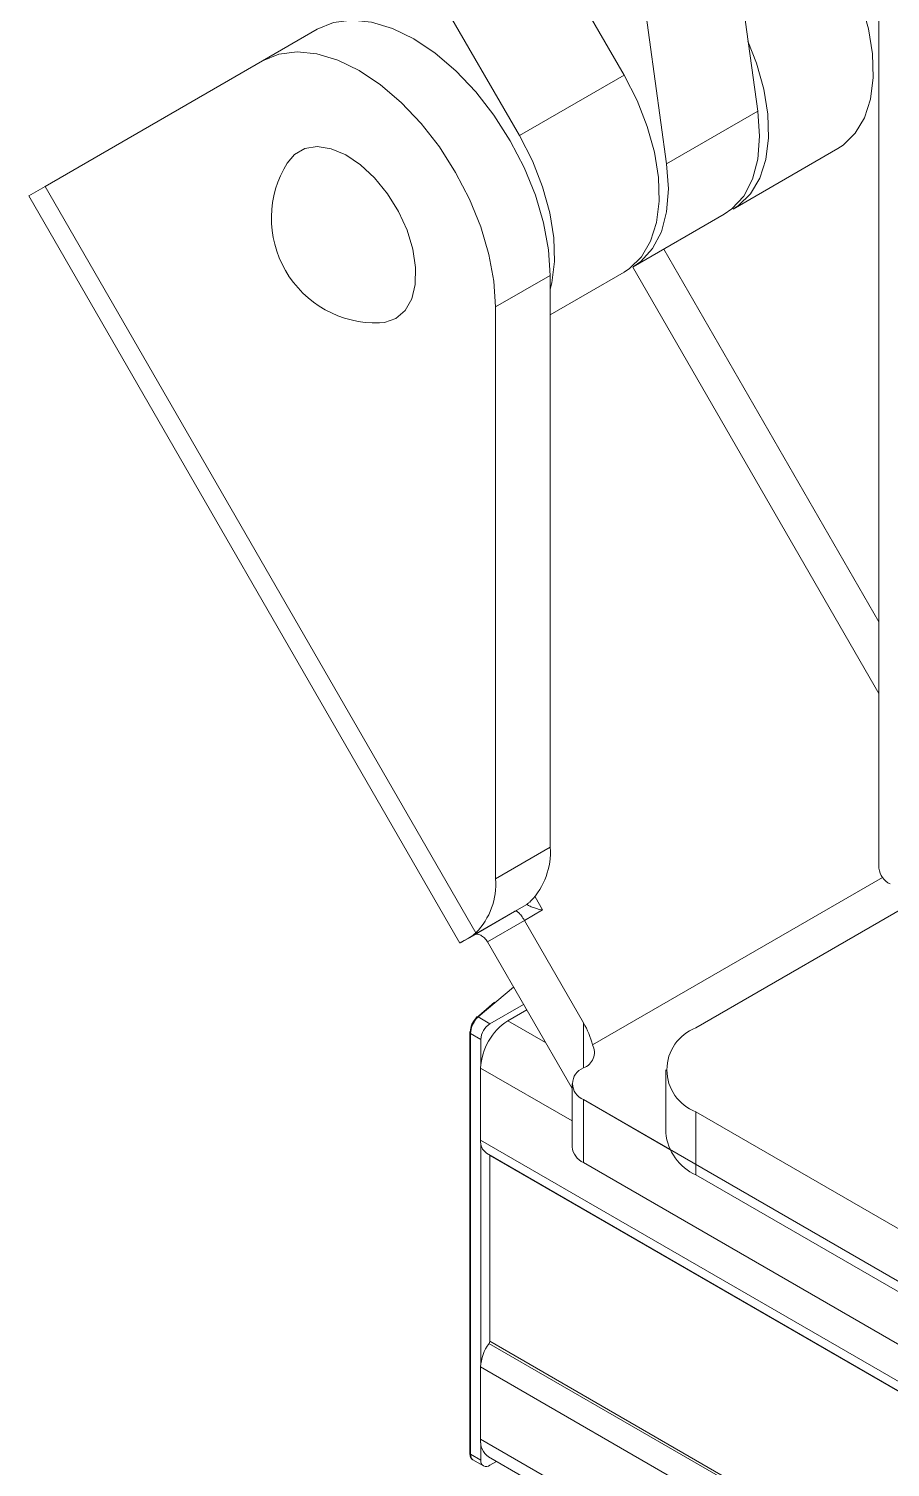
# Model space of a CAD drawing. Extents: x -976302 to -776254, y 5665 to 231437.
# Drawn here: x -792164 to -791827, y 81369 to 81932 of the extents above; entities that cross this region are included whole.
import ezdxf

# ---------------------------------------------------------------- set-up
doc = ezdxf.new("R2010")
doc.units = 0
doc.header["$LTSCALE"] = 1000
doc.header["$MEASUREMENT"] = 0

msp = doc.modelspace()

# ---------------------------------------------------------------- linework, layer by layer
at = {"linetype": 'Continuous', "lineweight": 15}
for p, q in [((-791831.24, 82836.2), (-791831.24, 81603.5)), ((-791831.24, 82836.2), (-791831.24, 81603.5)), ((-791878.63, 81899.31), (-791896.07, 82025.21)), ((-791878.63, 81899.31), (-791896.07, 82025.21)), ((-792046.66, 82019.49), (-791971.81, 81889.84)), ((-792046.66, 82019.49), (-791971.81, 81889.84)), ((-791993.16, 82021.32), (-791930.89, 81913.46)), ((-791993.16, 82021.32), (-791930.89, 81913.46)), ((-791914.22, 81878.77), (-791931.65, 82004.67)), ((-791914.22, 81878.77), (-791931.65, 82004.67)), ((-792072.2, 81919.04), (-792050.85, 81931.36)), ((-792072.2, 81919.04), (-792050.85, 81931.36)), ((-792157.21, 81869.94), (-792072.2, 81919.04)), ((-792157.21, 81869.94), (-792072.2, 81919.04)), ((-791930.89, 81913.46), (-791971.81, 81889.84)), ((-791930.89, 81913.46), (-791971.81, 81889.84)), ((-791878.63, 81899.31), (-791914.22, 81878.77)), ((-791878.63, 81899.31), (-791914.22, 81878.77)), ((-791888.19, 81861.11), (-791847.27, 81884.74)), ((-791888.19, 81861.11), (-791847.27, 81884.74)), ((-792157.21, 81869.94), (-792163.61, 81866.25)), ((-792157.21, 81869.94), (-792163.61, 81866.25)), ((-792163.61, 81866.25), (-791995.03, 81574.26)), ((-792163.61, 81866.25), (-791995.03, 81574.26)), ((-792157.21, 81869.94), (-791988.79, 81578.24)), ((-792157.21, 81869.94), (-791988.79, 81578.24)), ((-791927.33, 81838.52), (-791891.75, 81859.06)), ((-791927.33, 81838.52), (-791891.75, 81859.06)), ((-791915.33, 81845.44), (-791831.24, 81699.78)), ((-791915.33, 81845.44), (-791831.24, 81699.78)), ((-791831.24, 81671.72), (-791927.48, 81838.43)), ((-791831.24, 81671.72), (-791927.48, 81838.43)), ((-791981.08, 81822.85), (-791959.73, 81835.18)), ((-791981.08, 81822.85), (-791959.73, 81835.18)), ((-791959.73, 81819.81), (-791930.89, 81836.46)), ((-791959.73, 81819.81), (-791930.89, 81836.46)), ((-791959.73, 81835.18), (-791959.73, 81611.66)), ((-791959.73, 81835.18), (-791959.73, 81611.66)), ((-791981.08, 81822.85), (-791981.08, 81599.34)), ((-791981.08, 81822.85), (-791981.08, 81599.34)), ((-791981.08, 81599.34), (-791959.73, 81611.66)), ((-791981.08, 81599.34), (-791959.73, 81611.66)), ((-791943.18, 81534.47), (-791829.87, 81599.88)), ((-791943.18, 81534.47), (-791829.87, 81599.88)), ((-791965.69, 81592.34), (-791962.7, 81587.17)), ((-791965.69, 81592.34), (-791962.7, 81587.17)), ((-791816.12, 81591.16), (-791902.78, 81541.14)), ((-791816.12, 81591.16), (-791902.78, 81541.14)), ((-791991.21, 81576.47), (-791973.71, 81586.57)), ((-791991.21, 81576.47), (-791973.71, 81586.57)), ((-791989.5, 81577.45), (-791973.71, 81586.57)), ((-791989.5, 81577.45), (-791973.71, 81586.57)), ((-791973.71, 81586.57), (-791968.88, 81589.36)), ((-791973.71, 81586.57), (-791968.88, 81589.36)), ((-791962.7, 81587.17), (-791969.82, 81583.06)), ((-791962.7, 81587.17), (-791969.82, 81583.06)), ((-791969.79, 81583.02), (-791984.25, 81574.67)), ((-791969.79, 81583.02), (-791984.25, 81574.67)), ((-791946.75, 81543.11), (-791969.79, 81583.02)), ((-791946.75, 81543.11), (-791969.79, 81583.02)), ((-791984.25, 81574.67), (-791951.17, 81517.38)), ((-791984.25, 81574.67), (-791951.17, 81517.38)), ((-791987.91, 81545.38), (-791974.05, 81557.01)), ((-791987.91, 81545.38), (-791974.05, 81557.01)), ((-791981.51, 81551.11), (-791988.75, 81544.87)), ((-791981.51, 81551.11), (-791988.75, 81544.87)), ((-791983.3, 81542.71), (-791987.91, 81545.38)), ((-791983.3, 81542.71), (-791987.91, 81545.38)), ((-791983.3, 81542.71), (-791970.18, 81550.29)), ((-791983.3, 81542.71), (-791970.18, 81550.29)), ((-791968.93, 81548.13), (-791976.26, 81543.9)), ((-791968.93, 81548.13), (-791976.26, 81543.9)), ((-791991.15, 81539.27), (-791991.15, 81374.91)), ((-791991.15, 81539.27), (-791991.15, 81374.91)), ((-791961.6, 81535.44), (-791976.26, 81543.9)), ((-791961.6, 81535.44), (-791976.26, 81543.9)), ((-791946.75, 81525.43), (-791946.75, 81543.11)), ((-791946.75, 81525.43), (-791946.75, 81543.11)), ((-791990.85, 81538.86), (-791986.86, 81536.55)), ((-791990.85, 81374.5), (-791990.85, 81538.86)), ((-791990.85, 81538.86), (-791986.86, 81536.55)), ((-791990.85, 81374.5), (-791990.85, 81538.86)), ((-791986.86, 81536.55), (-791986.86, 81526.96)), ((-791986.86, 81536.55), (-791986.86, 81526.96)), ((-791986.94, 81525.41), (-791986.94, 81497.21)), ((-791951.17, 81504.76), (-791986.94, 81525.41)), ((-791986.94, 81525.41), (-791986.94, 81497.21)), ((-791951.17, 81504.76), (-791986.94, 81525.41)), ((-791914.57, 81524.7), (-791914.57, 81500.05)), ((-791914.57, 81524.7), (-791914.57, 81500.05)), ((-791951.17, 81519.27), (-791951.17, 81494.61)), ((-791951.17, 81519.27), (-791951.17, 81494.61)), ((-791946.75, 81513.11), (-791760.45, 81405.56)), ((-791946.75, 81513.11), (-791946.75, 81488.45)), ((-791946.75, 81513.11), (-791913.01, 81493.62)), ((-791946.75, 81513.11), (-791946.75, 81488.45)), ((-791946.75, 81513.11), (-791760.45, 81405.56)), ((-791946.75, 81513.11), (-791946.75, 81488.45)), ((-791946.75, 81513.11), (-791913.01, 81493.62)), ((-791946.75, 81513.11), (-791946.75, 81488.45)), ((-791902.78, 81508.27), (-791767.57, 81430.21)), ((-791902.78, 81508.27), (-791902.78, 81483.61)), ((-791902.78, 81508.27), (-791767.57, 81430.21)), ((-791902.78, 81508.27), (-791902.78, 81483.61)), ((-788428.62, 79443.04), (-791986.94, 81497.21)), ((-788428.62, 79443.04), (-791986.94, 81497.21)), ((-791986.86, 81495.97), (-791986.86, 81409.9)), ((-791986.86, 81495.97), (-791986.86, 81409.9)), ((-791984.64, 81492.14), (-788428.54, 79439.24)), ((-791984.64, 81492.14), (-788428.54, 79439.24)), ((-791983.38, 81491.25), (-791983.38, 81418.63)), ((-788428.54, 79439.09), (-791983.38, 81491.25)), ((-791983.38, 81491.25), (-791983.38, 81418.63)), ((-788428.54, 79439.09), (-791983.38, 81491.25)), ((-791760.45, 81380.9), (-791946.75, 81488.45)), ((-791760.45, 81380.9), (-791946.75, 81488.45)), ((-791760.45, 81380.9), (-791946.75, 81488.45)), ((-791760.45, 81380.9), (-791946.75, 81488.45)), ((-791902.78, 81483.61), (-791767.57, 81405.56)), ((-791902.78, 81483.61), (-791767.57, 81405.56)), ((-788428.54, 79365.45), (-791983.68, 81417.79)), ((-788428.54, 79365.45), (-791983.68, 81417.79)), ((-788428.54, 79366.46), (-791983.38, 81418.63)), ((-788428.54, 79366.46), (-791983.38, 81418.63)), ((-788428.62, 79354.39), (-791986.94, 81408.56)), ((-791986.94, 81408.56), (-791986.94, 81380.36)), ((-788428.62, 79354.39), (-791986.94, 81408.56)), ((-791986.94, 81408.56), (-791986.94, 81380.36)), ((-788428.62, 79326.19), (-791986.94, 81380.36)), ((-788428.62, 79326.19), (-791986.94, 81380.36)), ((-791986.86, 81378.9), (-791986.86, 81372.19)), ((-791986.86, 81378.9), (-791986.86, 81372.19)), ((-791986.86, 81372.19), (-791990.85, 81374.5)), ((-791986.86, 81372.19), (-791990.85, 81374.5)), ((-791990, 81372.3), (-791985.82, 81369.89)), ((-791990, 81372.3), (-791985.82, 81369.89)), ((-791983.81, 81373.45), (-788428.54, 79321.04)), ((-791983.81, 81373.45), (-788428.54, 79321.04)), ((-791983.3, 81370.14), (-791980.68, 81371.65)), ((-791983.3, 81370.14), (-791980.68, 81371.65))]:
    msp.add_line(p, q, dxfattribs=at)
at = {"linetype": 'Continuous', "lineweight": 15, "flags": 128}
for points in [[(-791847.27, 81961.73), (-791842.18, 81951.85), (-791838.17, 81941.71), (-791835.34, 81931.58), (-791833.78, 81921.76), (-791833.52, 81912.52), (-791834.58, 81904.12), (-791836.92, 81896.79), (-791840.48, 81890.73), (-791845.16, 81886.12), (-791847.27, 81884.74)], [(-791847.27, 81961.73), (-791842.18, 81951.85), (-791838.17, 81941.71), (-791835.34, 81931.58), (-791833.78, 81921.76), (-791833.52, 81912.52), (-791834.58, 81904.12), (-791836.92, 81896.79), (-791840.48, 81890.73), (-791845.16, 81886.12), (-791847.27, 81884.74)], [(-792050.85, 81931.36), (-792044.48, 81933.97), (-792037.34, 81934.9), (-792029.6, 81934.13), (-792021.45, 81931.69), (-792013.1, 81927.63), (-792004.75, 81922.05), (-791996.61, 81915.09), (-791988.87, 81906.92), (-791981.73, 81897.74), (-791975.36, 81887.79), (-791969.92, 81877.29), (-791965.55, 81866.52), (-791962.34, 81855.73), (-791960.39, 81845.2), (-791959.73, 81835.18)], [(-792050.85, 81931.36), (-792044.48, 81933.97), (-792037.34, 81934.9), (-792029.6, 81934.13), (-792021.45, 81931.69), (-792013.1, 81927.63), (-792004.75, 81922.05), (-791996.61, 81915.09), (-791988.87, 81906.92), (-791981.73, 81897.74), (-791975.36, 81887.79), (-791969.92, 81877.29), (-791965.55, 81866.52), (-791962.34, 81855.73), (-791960.39, 81845.2), (-791959.73, 81835.18)], [(-792072.2, 81919.04), (-792065.83, 81921.64), (-792058.69, 81922.57), (-792050.95, 81921.81), (-792042.8, 81919.36), (-792034.45, 81915.3), (-792026.1, 81909.72), (-792017.96, 81902.76), (-792010.22, 81894.6), (-792003.08, 81885.42), (-791996.71, 81875.46), (-791991.27, 81864.97), (-791986.9, 81854.19), (-791983.69, 81843.41), (-791981.74, 81832.87), (-791981.08, 81822.85)], [(-792072.2, 81919.04), (-792065.83, 81921.64), (-792058.69, 81922.57), (-792050.95, 81921.81), (-792042.8, 81919.36), (-792034.45, 81915.3), (-792026.1, 81909.72), (-792017.96, 81902.76), (-792010.22, 81894.6), (-792003.08, 81885.42), (-791996.71, 81875.46), (-791991.27, 81864.97), (-791986.9, 81854.19), (-791983.69, 81843.41), (-791981.74, 81832.87), (-791981.08, 81822.85)], [(-791882.43, 81926.71), (-791879.09, 81918.08), (-791876.26, 81907.96), (-791874.7, 81898.14), (-791874.44, 81888.9), (-791875.5, 81880.5), (-791877.84, 81873.16), (-791881.4, 81867.11), (-791886.08, 81862.49), (-791888.19, 81861.11)], [(-791882.43, 81926.71), (-791879.09, 81918.08), (-791876.26, 81907.96), (-791874.7, 81898.14), (-791874.44, 81888.9), (-791875.5, 81880.5), (-791877.84, 81873.16), (-791881.4, 81867.11), (-791886.08, 81862.49), (-791888.19, 81861.11)], [(-791930.89, 81836.46), (-791928.78, 81837.84), (-791924.1, 81842.46), (-791920.54, 81848.51), (-791918.2, 81855.85), (-791917.14, 81864.25), (-791917.4, 81873.49), (-791918.96, 81883.31), (-791921.79, 81893.43), (-791925.8, 81903.58), (-791930.89, 81913.46)], [(-791930.89, 81836.46), (-791928.78, 81837.84), (-791924.1, 81842.46), (-791920.54, 81848.51), (-791918.2, 81855.85), (-791917.14, 81864.25), (-791917.4, 81873.49), (-791918.96, 81883.31), (-791921.79, 81893.43), (-791925.8, 81903.58), (-791930.89, 81913.46)], [(-791891.75, 81859.06), (-791888.72, 81861.15), (-791884.11, 81866.21), (-791880.72, 81872.77), (-791878.64, 81880.63), (-791877.94, 81889.57), (-791878.63, 81899.31)], [(-791891.75, 81859.06), (-791888.72, 81861.15), (-791884.11, 81866.21), (-791880.72, 81872.77), (-791878.64, 81880.63), (-791877.94, 81889.57), (-791878.63, 81899.31)], [(-791971.81, 81889.84), (-791966.72, 81879.95), (-791962.71, 81869.81), (-791959.88, 81859.69), (-791958.32, 81849.87), (-791958.06, 81840.63), (-791959.12, 81832.22), (-791959.73, 81829.75)], [(-791971.81, 81889.84), (-791966.72, 81879.95), (-791962.71, 81869.81), (-791959.88, 81859.69), (-791958.32, 81849.87), (-791958.06, 81840.63), (-791959.12, 81832.22), (-791959.73, 81829.75)], [(-792020.08, 81818.38), (-792016.46, 81821.49), (-792013.9, 81825.98), (-792012.51, 81831.64), (-792012.35, 81838.22), (-792013.44, 81845.39), (-792015.72, 81852.83), (-792019.09, 81860.18), (-792023.38, 81867.11), (-792028.4, 81873.29), (-792033.92, 81878.43), (-792039.67, 81882.29), (-792045.39, 81884.69), (-792050.81, 81885.52), (-792055.67, 81884.74), (-792059.75, 81882.39), (-792062.54, 81879.09)], [(-792020.08, 81818.38), (-792016.46, 81821.49), (-792013.9, 81825.98), (-792012.51, 81831.64), (-792012.35, 81838.22), (-792013.44, 81845.39), (-792015.72, 81852.83), (-792019.09, 81860.18), (-792023.38, 81867.11), (-792028.4, 81873.29), (-792033.92, 81878.43), (-792039.67, 81882.29), (-792045.39, 81884.69), (-792050.81, 81885.52), (-792055.67, 81884.74), (-792059.75, 81882.39), (-792062.54, 81879.09)], [(-791927.33, 81838.52), (-791924.31, 81840.61), (-791919.7, 81845.67), (-791916.3, 81852.23), (-791914.22, 81860.09), (-791913.52, 81869.03), (-791914.22, 81878.77)], [(-791927.33, 81838.52), (-791924.31, 81840.61), (-791919.7, 81845.67), (-791916.3, 81852.23), (-791914.22, 81860.09), (-791913.52, 81869.03), (-791914.22, 81878.77)], [(-792026.48, 81816.62), (-792024.58, 81816.81), (-792020.08, 81818.38)], [(-792026.48, 81816.62), (-792024.58, 81816.81), (-792020.08, 81818.38)], [(-791991.21, 81576.47), (-791993.01, 81575.43), (-791994.25, 81574.71), (-791994.91, 81574.33), (-791994.98, 81574.29), (-791994.46, 81574.58), (-791993.36, 81575.22), (-791991.7, 81576.18), (-791989.5, 81577.45)], [(-791991.21, 81576.47), (-791993.01, 81575.43), (-791994.25, 81574.71), (-791994.91, 81574.33), (-791994.98, 81574.29), (-791994.46, 81574.58), (-791993.36, 81575.22), (-791991.7, 81576.18), (-791989.5, 81577.45)], [(-791983.4, 81491.42), (-791983.38, 81491.35), (-791983.38, 81491.25)], [(-791983.4, 81491.42), (-791983.38, 81491.35), (-791983.38, 81491.25)]]:
    msp.add_lwpolyline(points, dxfattribs=at)
at = {"linetype": 'Continuous', "lineweight": 15}
for centre, radius, start, end in [((-792027.83, 81857.49), 40.89, 148.101, 271.8936), ((-792027.83, 81857.49), 40.89, 148.101, 271.8936), ((-791987.13, 81609.72), 27.47, 315.7821, 4.048), ((-791987.13, 81609.72), 27.47, 315.7821, 4.048), ((-791823.68, 81604.25), 7.59, 185.6948, 245.6253), ((-791823.68, 81604.25), 7.59, 185.6948, 245.6253), ((-792008.48, 81597.4), 27.47, 315.7821, 4.048), ((-792008.48, 81597.4), 27.47, 315.7821, 4.048), ((-791975.13, 81579.94), 6.16, 30, 30.475), ((-791975.13, 81579.94), 6.16, 30, 30.475), ((-791988.19, 81544.88), 0.565, 60.521, 181.2843), ((-791988.19, 81544.88), 0.565, 60.521, 181.2843), ((-791990.73, 81539.25), 0.42, 128.5029, 177.8343), ((-791990.73, 81539.25), 0.42, 128.5029, 177.8343), ((-791990.66, 81539.31), 0.495, 184.9664, 246.3537), ((-791990.66, 81539.31), 0.495, 184.9664, 246.3537), ((-791963.76, 81524.36), 23.2, 122.6055, 177.3945), ((-791963.76, 81524.36), 23.2, 122.6055, 177.3945), ((-791979.13, 81536.2), 7.73, 122.6055, 177.3945), ((-791979.13, 81536.2), 7.73, 122.6055, 177.3945), ((-791896.55, 81524.7), 17.58, 110.7834, 249.2166), ((-791896.55, 81524.7), 17.58, 110.7834, 249.2166), ((-791948.97, 81531.53), 6.49, 289.9521, 26.8598), ((-791948.97, 81531.53), 6.49, 289.9521, 26.8598), ((-791944.41, 81519.27), 6.59, 110.7834, 249.2166), ((-791944.41, 81519.27), 6.59, 110.7834, 249.2166), ((-791894.43, 81502.06), 20.25, 185.6948, 245.6253), ((-791894.43, 81502.06), 20.25, 185.6948, 245.6253), ((-791981.59, 81496.58), 5.39, 173.2661, 235.4217), ((-791981.59, 81496.58), 5.39, 173.2661, 235.4217), ((-791943.62, 81495.37), 7.59, 185.6948, 245.6253), ((-791943.62, 81495.37), 7.59, 185.6948, 245.6253), ((-791943.62, 81495.37), 7.59, 185.6948, 245.6253), ((-791943.62, 81495.37), 7.59, 185.6948, 245.6253), ((-791970.27, 81407.86), 16.68, 143.4706, 177.5858), ((-791970.27, 81407.86), 16.68, 143.4706, 177.5858), ((-791984.89, 81418.69), 1.52, 323.4706, 357.5858), ((-791984.89, 81418.69), 1.52, 323.4706, 357.5858), ((-791979.76, 81379.45), 7.24, 172.7442, 235.9436), ((-791979.76, 81379.45), 7.24, 172.7442, 235.9436), ((-791990.66, 81374.95), 0.495, 184.9664, 246.3537), ((-791990.66, 81374.95), 0.495, 184.9664, 246.3537), ((-791984.69, 81371.84), 2.2, 170.786, 309.2033), ((-791984.69, 81371.84), 2.2, 170.786, 309.2033)]:
    msp.add_arc(centre, radius, start, end, dxfattribs=at)
msp.add_ellipse((-791957.43, 81536.95), major_axis=(-10.68, 18.49), ratio=0.577335, start_param=4.263071, end_param=4.712348, dxfattribs=at)
msp.add_ellipse((-791957.43, 81536.95), major_axis=(-10.68, 18.49), ratio=0.577335, start_param=4.263071, end_param=4.712348, dxfattribs=at)
for points, knots in [([(-791968.88, 81589.36), (-791968.87, 81589.36), (-791968.74, 81589.46), (-791968.25, 81589.87), (-791967.9, 81590.17), (-791967.44, 81590.57)], [0, 0, 0, 0, 0.5, 0.5, 1, 1, 1, 1]), ([(-791968.88, 81589.36), (-791968.87, 81589.36), (-791968.74, 81589.46), (-791968.25, 81589.87), (-791967.9, 81590.17), (-791967.44, 81590.57)], [0, 0, 0, 0, 0.5, 0.5, 1, 1, 1, 1]), ([(-791969.82, 81583.06), (-791970.21, 81583.73), (-791970.63, 81584.35), (-791971.2, 81585.11), (-791971.39, 81585.34), (-791971.74, 81585.74), (-791971.9, 81585.91), (-791972.36, 81586.36), (-791972.62, 81586.55), (-791972.98, 81586.71), (-791973.09, 81586.74), (-791973.27, 81586.74), (-791973.33, 81586.73), (-791973.48, 81586.69), (-791973.57, 81586.65), (-791973.71, 81586.57)], [0, 0, 0, 0, 0.25, 0.25, 0.375, 0.375, 0.5, 0.5, 0.75, 0.75, 0.875, 0.875, 0.9375, 0.9375, 1, 1, 1, 1]), ([(-791969.82, 81583.06), (-791970.21, 81583.73), (-791970.63, 81584.35), (-791971.2, 81585.11), (-791971.39, 81585.34), (-791971.74, 81585.74), (-791971.9, 81585.91), (-791972.36, 81586.36), (-791972.62, 81586.55), (-791972.98, 81586.71), (-791973.09, 81586.74), (-791973.27, 81586.74), (-791973.33, 81586.73), (-791973.48, 81586.69), (-791973.57, 81586.65), (-791973.71, 81586.57)], [0, 0, 0, 0, 0.25, 0.25, 0.375, 0.375, 0.5, 0.5, 0.75, 0.75, 0.875, 0.875, 0.9375, 0.9375, 1, 1, 1, 1]), ([(-791968.88, 81589.36), (-791968.83, 81589.26), (-791968.59, 81589.09), (-791967.87, 81588.71), (-791967.4, 81588.5), (-791966.27, 81588.09), (-791965.63, 81587.88), (-791964.25, 81587.5), (-791963.5, 81587.32), (-791962.7, 81587.17)], [0, 0, 0, 0, 0.25, 0.25, 0.5, 0.5, 0.75, 0.75, 1, 1, 1, 1]), ([(-791968.88, 81589.36), (-791968.83, 81589.26), (-791968.59, 81589.09), (-791967.87, 81588.71), (-791967.4, 81588.5), (-791966.27, 81588.09), (-791965.63, 81587.88), (-791964.25, 81587.5), (-791963.5, 81587.32), (-791962.7, 81587.17)], [0, 0, 0, 0, 0.25, 0.25, 0.5, 0.5, 0.75, 0.75, 1, 1, 1, 1]), ([(-791984.25, 81574.67), (-791984.59, 81575.26), (-791985.01, 81575.8), (-791985.93, 81576.69), (-791986.44, 81577.05), (-791987.42, 81577.54), (-791987.91, 81577.68), (-791988.79, 81577.72), (-791989.18, 81577.64), (-791989.5, 81577.45)], [0, 0, 0, 0, 0.25, 0.25, 0.5, 0.5, 0.75, 0.75, 1, 1, 1, 1]), ([(-791984.25, 81574.67), (-791984.59, 81575.26), (-791985.01, 81575.8), (-791985.93, 81576.69), (-791986.44, 81577.05), (-791987.42, 81577.54), (-791987.91, 81577.68), (-791988.79, 81577.72), (-791989.18, 81577.64), (-791989.5, 81577.45)], [0, 0, 0, 0, 0.25, 0.25, 0.5, 0.5, 0.75, 0.75, 1, 1, 1, 1]), ([(-791990.85, 81538.86), (-791990.85, 81539.95), (-791990.53, 81541.29), (-791989.71, 81543.09), (-791989.39, 81543.66), (-791988.68, 81544.65), (-791988.3, 81545.06), (-791987.91, 81545.38)], [0, 0, 0, 0, 0.5, 0.5, 0.75, 0.75, 1, 1, 1, 1]), ([(-791990.85, 81538.86), (-791990.85, 81539.95), (-791990.53, 81541.29), (-791989.71, 81543.09), (-791989.39, 81543.66), (-791988.68, 81544.65), (-791988.3, 81545.06), (-791987.91, 81545.38)], [0, 0, 0, 0, 0.5, 0.5, 0.75, 0.75, 1, 1, 1, 1]), ([(-791988.75, 81544.87), (-791989.05, 81544.61), (-791989.34, 81544.27), (-791989.87, 81543.47), (-791990.12, 81543.01), (-791990.74, 81541.54), (-791990.99, 81540.46), (-791990.99, 81539.58)], [0, 0, 0, 0, 0.25, 0.25, 0.5, 0.5, 1, 1, 1, 1]), ([(-791988.75, 81544.87), (-791989.05, 81544.61), (-791989.34, 81544.27), (-791989.87, 81543.47), (-791990.12, 81543.01), (-791990.74, 81541.54), (-791990.99, 81540.46), (-791990.99, 81539.58)], [0, 0, 0, 0, 0.25, 0.25, 0.5, 0.5, 1, 1, 1, 1]), ([(-791991.12, 81374.93), (-791991.13, 81374.77), (-791991.16, 81374.01), (-791990.83, 81373.13), (-791990.29, 81372.38), (-791989.97, 81372.29), (-791989.95, 81372.29)], [0, 0, 0, 0, 0.13769, 0.653273, 0.985435, 1, 1, 1, 1]), ([(-791991.12, 81374.93), (-791991.13, 81374.77), (-791991.16, 81374.01), (-791990.83, 81373.13), (-791990.29, 81372.38), (-791989.97, 81372.29), (-791989.95, 81372.29)], [0, 0, 0, 0, 0.13769, 0.653273, 0.985435, 1, 1, 1, 1]), ([(-791989.97, 81372.36), (-791990.06, 81372.39), (-791990.4, 81372.52), (-791990.75, 81373.23), (-791990.82, 81374.08), (-791990.85, 81374.5)], [0, 0, 0, 0, 0.159313, 0.579219, 1, 1, 1, 1]), ([(-791989.97, 81372.36), (-791990.06, 81372.39), (-791990.4, 81372.52), (-791990.75, 81373.23), (-791990.82, 81374.08), (-791990.85, 81374.5)], [0, 0, 0, 0, 0.159313, 0.579219, 1, 1, 1, 1])]:
    msp.add_open_spline(points, degree=3, knots=knots, dxfattribs=at)
msp.add_open_spline([(-791988.79, 81578.24), (-791989.64, 81577.5), (-791990.45, 81576.9), (-791991.21, 81576.47)], degree=3, dxfattribs=at)
msp.add_open_spline([(-791988.79, 81578.24), (-791989.64, 81577.5), (-791990.45, 81576.9), (-791991.21, 81576.47)], degree=3, dxfattribs=at)

doc.saveas('drawing.dxf')
